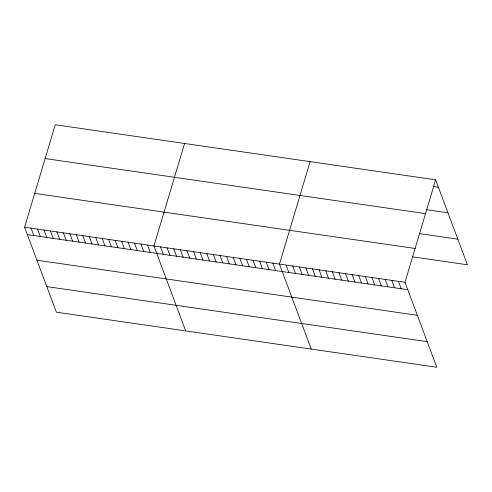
<?xml version="1.0" encoding="UTF-8"?>
<svg xmlns="http://www.w3.org/2000/svg" width="492" height="492" viewBox="0 0 492 492"><rect width="100%" height="100%" fill="white"/><g stroke="black" fill="none" stroke-linecap="round" stroke-linejoin="round"><path stroke-width="0.74" d="M435.635 179.814L405.002 282.297L436.767 367.247L56.365 312.186L24.6 227.23L55.233 124.753L435.635 179.814L467.4 264.77L412.339 256.799M184.574 143.473L153.935 245.951L185.699 330.907M310.101 161.647L279.468 264.124L311.233 349.08M433.267 186.474L438.403 187.218M426.687 209.727L447.972 212.808M45.123 158.572L425.531 213.633M419.658 233.651L457.831 239.18M34.711 193.411L415.113 248.478M24.6 227.23L405.002 282.297M27.367 234.635L407.77 289.696M36.937 260.225L417.339 315.292M46.795 286.596L427.197 341.657M398.397 281.338L401.164 288.743M391.792 280.385L394.559 287.783M385.181 279.425L387.948 286.83M378.576 278.472L381.343 285.87M371.97 277.513L374.738 284.917M365.359 276.559L368.127 283.958M358.754 275.6L361.522 283.005M352.149 274.647L354.916 282.045M345.538 273.687L348.311 281.092M338.933 272.734L341.7 280.132M332.328 271.775L335.095 279.179M325.722 270.821L328.49 278.22M319.111 269.862L321.879 277.267M312.506 268.909L315.274 276.307M305.901 267.949L308.668 275.354M299.29 266.996L302.057 274.395M292.685 266.037L295.452 273.441M286.08 265.083L288.847 272.482M272.863 263.171L275.631 270.569M266.258 262.211L269.026 269.616M259.647 261.258L262.414 268.657M253.042 260.299L255.809 267.703M246.437 259.339L249.204 266.744M239.825 258.386L242.599 265.791M233.22 257.427L235.988 264.831M226.615 256.473L229.383 263.878M220.01 255.514L222.778 262.919M213.399 254.561L216.166 261.965M206.794 253.601L209.561 261.006M200.189 252.648L202.956 260.053M193.577 251.689L196.345 259.093M186.972 250.736L189.74 258.14M180.367 249.776L183.135 257.181M173.756 248.823L176.523 256.227M167.151 247.863L169.918 255.268M160.546 246.91L163.313 254.315M147.471 245.016L150.238 252.421M141.001 244.081L143.769 251.486M134.537 243.146L137.305 250.551M128.068 242.212L130.835 249.61M121.604 241.271L124.371 248.675M115.134 240.336L117.902 247.74M108.67 239.401L111.438 246.806M102.201 238.466L104.968 245.865M95.737 237.531L98.505 244.93M89.267 236.59L92.035 243.995M82.804 235.656L85.571 243.06M76.334 234.721L79.101 242.125M69.87 233.786L72.638 241.185M63.4 232.845L66.168 240.25M56.937 231.91L59.704 239.315M50.467 230.976L53.234 238.38M44.003 230.041L46.771 237.445M37.533 229.106L40.301 236.504M31.07 228.165L33.837 235.57"/></g></svg>
